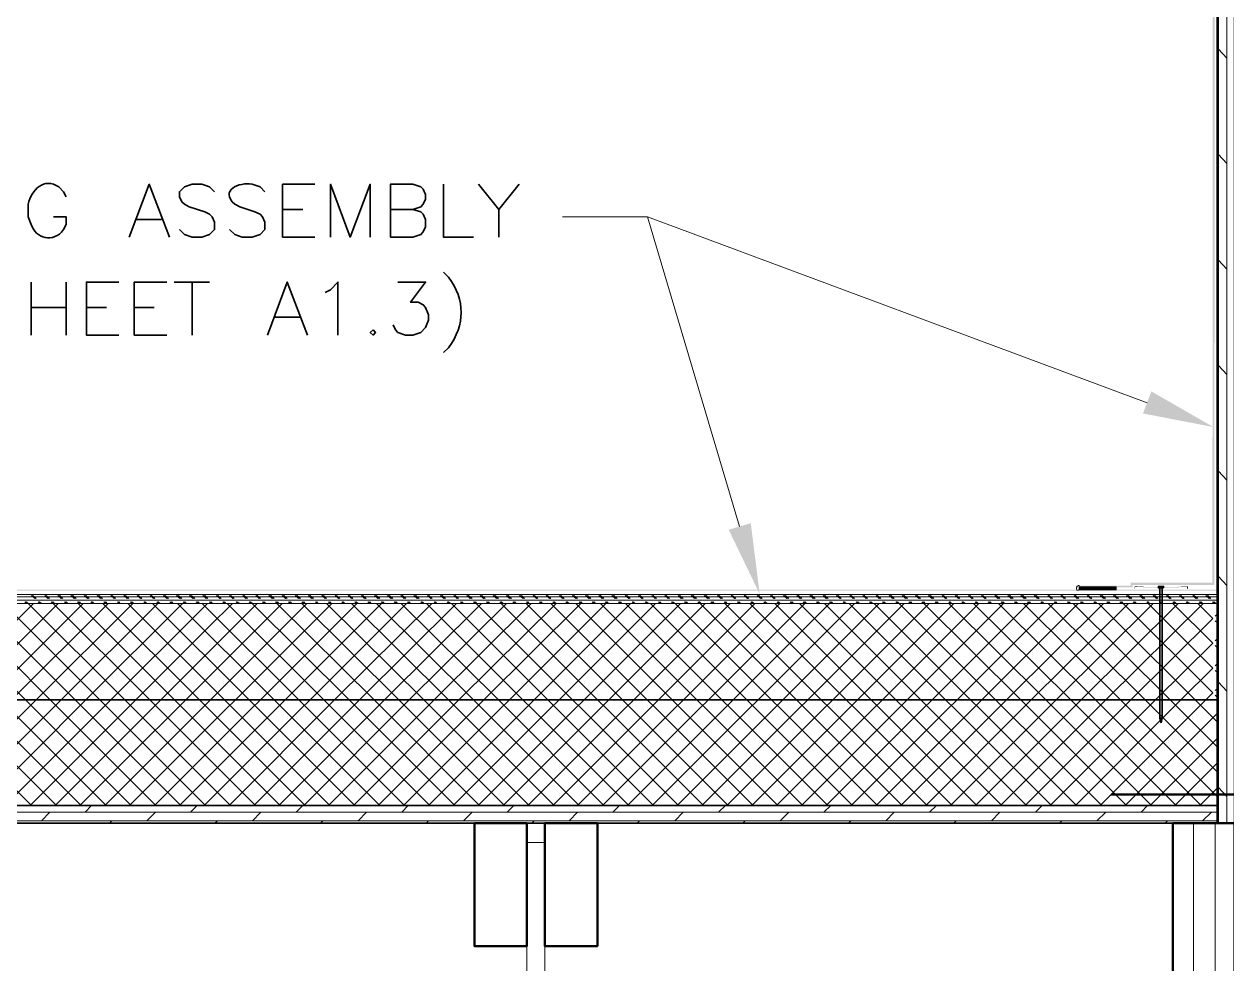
# Model space of a CAD drawing. Header units: inches. Extents: x 5 to 516, y -193 to 129.
# Drawn here: x 365.387 to 368.235, y -31.552 to -29.325 of the extents above; entities that cross this region are included whole.
import ezdxf

# ---------------------------------------------------------------- set-up
doc = ezdxf.new("R2010")
doc.units = ezdxf.units.IN
doc.header["$MEASUREMENT"] = 0
doc.layers.add('PDF5_Geometry', color=7, linetype='Continuous')
doc.layers.add('PDF5_Solid Fills', color=7, linetype='Continuous')

msp = doc.modelspace()

# ---------------------------------------------------------------- hatches: boundary and pattern name
at = {"layer": 'PDF5_Solid Fills', "transparency": 33554559}
for points in [[(367.8854744, -30.6556754), (367.8854744, -30.6601199), (368.0121411, -30.6601197), (368.0121416, -30.6545641), (368.2054749, -30.6545644), (368.2099194, -25.8590086), (369.324364, -25.8301205), (368.204364, -25.8534533), (368.2010307, -30.649009), (368.0076973, -30.6490088), (368.0076966, -30.6556754)], [(368.2121414, -30.6678983), (368.2121414, -30.6656761), (362.6176964, -30.6656762), (362.6176964, -30.6678983)], [(368.0165858, -30.663454), (368.017697, -30.663454), (368.0176969, -30.6590096), (368.0388081, -30.6578976), (368.0165858, -30.6578985)], [(368.038808, -30.6578987), (368.0176969, -30.6590098), (368.0376969, -30.6590098), (368.0376972, -30.661232), (368.1210305, -30.6601197), (368.0388083, -30.6601198)], [(368.1210306, -30.6601208), (368.0376972, -30.6612319), (368.1221417, -30.6612319), (368.1221416, -30.6590097), (368.1432528, -30.6578976), (368.1210306, -30.6578975)], [(368.1432527, -30.6578987), (368.1221416, -30.6590098), (368.1410305, -30.6590098), (368.1410309, -30.6634542), (368.143253, -30.6634531)]]:
    msp.add_hatch(color=256, dxfattribs=at).paths.add_polyline_path(points)

# ---------------------------------------------------------------- linework, layer by layer
at = {"layer": 'PDF5_Geometry', "lineweight": 35}
for points in [[(368.2121414, -25.8667866), (368.2121414, -31.2190091), (368.2532525, -31.2190091), (368.2532525, -25.8667866)], [(366.2132523, -30.0501207), (366.2065856, -30.0556763), (366.2132523, -30.062343), (366.2188078, -30.0556763)], [(368.0854753, -30.6612319), (368.0854753, -30.6578986), (368.0732531, -30.6578986), (368.0732531, -30.6612319)], [(368.0799189, -30.9812313), (368.0821411, -30.9701202), (368.0765855, -30.9701202)]]:
    msp.add_lwpolyline(points, close=True, dxfattribs=at)
at = {"layer": 'PDF5_Geometry', "lineweight": 15}
for points in [[(368.2154746, -31.2190096), (368.2154746, -25.8667872)], [(368.2354749, -31.2190096), (368.2354749, -25.8667872)], [(368.2354749, -29.4056753), (368.2154749, -29.3845642)], [(368.2154746, -29.5512306), (368.2121412, -29.5490084)], [(368.2354749, -29.6556754), (368.2154749, -29.6345642)], [(368.0465858, -30.2223427), (366.8632523, -29.7823427), (366.6621412, -29.7823427)], [(367.081031, -30.5156755), (366.8632532, -29.7823421), (366.662142, -29.7823421)], [(368.2154746, -29.8012307), (368.2121412, -29.7990084)], [(368.2354749, -29.9056754), (368.2154749, -29.8845643)], [(368.2154746, -30.0512307), (368.2121412, -30.0490085)], [(368.2354749, -30.1556754), (368.2154749, -30.1345643)], [(368.2154746, -30.3012307), (368.2121412, -30.2990085)], [(368.2354749, -30.4056754), (368.2154749, -30.3845643)], [(368.2154746, -30.5512307), (368.2121412, -30.5490085)], [(368.2354749, -30.6556754), (368.2154749, -30.6345643)], [(362.6176969, -30.6978982), (368.2121419, -30.6978982), (368.2121419, -30.6767871), (362.6176969, -30.6767871)], [(362.6176969, -30.6823422), (368.2121419, -30.6823422)], [(365.4121409, -30.6867875), (365.4043631, -30.6790098)], [(365.4143642, -30.6867875), (365.4065864, -30.6790098)], [(365.4154741, -30.6867875), (365.4076963, -30.6790098)], [(365.4432519, -30.6867875), (365.4354741, -30.6790098)], [(365.445474, -30.6867875), (365.4376963, -30.6790098)], [(365.4465862, -30.6867875), (365.4388084, -30.6790098)], [(365.474364, -30.6867875), (365.4665862, -30.6790098)], [(365.4765861, -30.6867875), (365.4688084, -30.6790098)], [(365.4788083, -30.6867875), (365.4710305, -30.6790098)], [(365.505475, -30.6867875), (365.4976972, -30.6790098)], [(365.5076971, -30.6867875), (365.4999193, -30.6790098)], [(365.5099192, -30.6867875), (365.5021415, -30.6790098)], [(365.536586, -30.6867875), (365.5288082, -30.6790098)], [(365.5388081, -30.6867875), (365.5310303, -30.6790098)], [(365.5410302, -30.6867875), (365.5332524, -30.6790098)], [(365.5676969, -30.6867875), (365.5599192, -30.6790098)], [(365.5699191, -30.6867875), (365.5621413, -30.6790098)], [(365.5721412, -30.6867875), (365.5643634, -30.6790098)], [(365.599919, -30.6867875), (365.5921412, -30.6790098)], [(365.60103, -30.6867875), (365.5932523, -30.6790098)], [(365.6032522, -30.6867875), (365.5954744, -30.6790098)], [(365.63103, -30.6867875), (365.6232522, -30.6790098)], [(365.632141, -30.6867875), (365.6243632, -30.6790098)], [(365.6343632, -30.6867875), (365.6265854, -30.6790098)], [(365.6621409, -30.6867875), (365.6543632, -30.6790098)], [(365.6643642, -30.6867875), (365.6565864, -30.6790098)], [(365.6654741, -30.6867875), (365.6576964, -30.6790098)], [(365.6932519, -30.6867875), (365.6854741, -30.6790098)], [(365.695474, -30.6867875), (365.6876963, -30.6790098)], [(365.6965862, -30.6867875), (365.6888085, -30.6790098)], [(365.724364, -30.6867875), (365.7165862, -30.6790098)], [(365.7265862, -30.6867875), (365.7188084, -30.6790098)], [(365.7288083, -30.6867875), (365.7210305, -30.6790098)], [(365.755475, -30.6867875), (365.7476972, -30.6790098)], [(365.7576971, -30.6867875), (365.7499194, -30.6790098)], [(365.7599193, -30.6867875), (365.7521415, -30.6790098)], [(365.786586, -30.6867875), (365.7788082, -30.6790098)], [(365.7888081, -30.6867875), (365.7810303, -30.6790098)], [(365.7910302, -30.6867875), (365.7832525, -30.6790098)], [(365.817697, -30.6867875), (365.8099192, -30.6790098)], [(365.8199191, -30.6867875), (365.8121413, -30.6790098)], [(365.8221412, -30.6867875), (365.8143634, -30.6790098)], [(365.849919, -30.6867875), (365.8421412, -30.6790098)], [(365.8510301, -30.6867875), (365.8432523, -30.6790098)], [(365.8532522, -30.6867875), (365.8454744, -30.6790098)], [(365.88103, -30.6867875), (365.8732522, -30.6790098)], [(365.882141, -30.6867875), (365.8743633, -30.6790098)], [(365.8843632, -30.6867875), (365.8765854, -30.6790098)], [(365.912141, -30.6867875), (365.9043632, -30.6790098)], [(365.9143642, -30.6867875), (365.9065864, -30.6790098)], [(365.9154742, -30.6867875), (365.9076964, -30.6790098)], [(365.9432519, -30.6867875), (365.9354742, -30.6790098)], [(365.9454741, -30.6867875), (365.9376963, -30.6790098)], [(365.9465863, -30.6867875), (365.9388085, -30.6790098)], [(365.974364, -30.6867875), (365.9665863, -30.6790098)], [(365.9765862, -30.6867875), (365.9688084, -30.6790098)], [(365.9788083, -30.6867875), (365.9710305, -30.6790098)], [(366.005475, -30.6867875), (365.9976972, -30.6790098)], [(366.0076972, -30.6867875), (365.9999194, -30.6790098)], [(366.0099193, -30.6867875), (366.0021415, -30.6790098)], [(366.036586, -30.6867875), (366.0288082, -30.6790098)], [(366.0388081, -30.6867875), (366.0310304, -30.6790098)], [(366.0410303, -30.6867875), (366.0332525, -30.6790098)], [(366.067697, -30.6867875), (366.0599192, -30.6790098)], [(366.0699191, -30.6867875), (366.0621413, -30.6790098)], [(366.0721412, -30.6867875), (366.0643635, -30.6790098)], [(366.099919, -30.6867875), (366.0921412, -30.6790098)], [(366.1010301, -30.6867875), (366.0932523, -30.6790098)], [(366.1032522, -30.6867875), (366.0954744, -30.6790098)], [(366.13103, -30.6867875), (366.1232522, -30.6790098)], [(366.1321411, -30.6867875), (366.1243633, -30.6790098)], [(366.1343632, -30.6867875), (366.1265854, -30.6790098)], [(366.162141, -30.6867875), (366.1543632, -30.6790098)], [(366.1643642, -30.6867875), (366.1565865, -30.6790098)], [(366.1654742, -30.6867875), (366.1576964, -30.6790098)], [(366.193252, -30.6867875), (366.1854742, -30.6790098)], [(366.1954741, -30.6867875), (366.1876963, -30.6790098)], [(366.1965863, -30.6867875), (366.1888085, -30.6790098)], [(366.2243641, -30.6867875), (366.2165863, -30.6790098)], [(366.2265862, -30.6867875), (366.2188084, -30.6790098)], [(366.2288083, -30.6867875), (366.2210306, -30.6790098)], [(366.255475, -30.6867875), (366.2476973, -30.6790098)], [(366.2576972, -30.6867875), (366.2499194, -30.6790098)], [(366.2599193, -30.6867875), (366.2521415, -30.6790098)], [(366.286586, -30.6867875), (366.2788082, -30.6790098)], [(366.2888082, -30.6867875), (366.2810304, -30.6790098)], [(366.2910303, -30.6867875), (366.2832525, -30.6790098)], [(366.317697, -30.6867875), (366.3099192, -30.6790098)], [(366.3199191, -30.6867875), (366.3121414, -30.6790098)], [(366.3221413, -30.6867875), (366.3143635, -30.6790098)], [(366.349919, -30.6867875), (366.3421413, -30.6790098)], [(366.3510301, -30.6867875), (366.3432523, -30.6790098)], [(366.3532522, -30.6867875), (366.3454745, -30.6790098)], [(366.38103, -30.6867875), (366.3732522, -30.6790098)], [(366.3832522, -30.6867875), (366.3743633, -30.6790098)], [(366.3843632, -30.6867875), (366.3765854, -30.6790098)], [(366.412141, -30.6867875), (366.4043632, -30.6790098)], [(366.4143643, -30.6867875), (366.4065865, -30.6790098)], [(366.4154742, -30.6867875), (366.4076964, -30.6790098)], [(366.443252, -30.6867875), (366.4354742, -30.6790098)], [(366.4454741, -30.6867875), (366.4376963, -30.6790098)], [(366.4476974, -30.6867875), (366.4388085, -30.6790098)], [(366.4743641, -30.6867875), (366.4665863, -30.6790098)], [(366.4765862, -30.6867875), (366.4688084, -30.6790098)], [(366.4788083, -30.6867875), (366.4710306, -30.6790098)], [(366.5054751, -30.6867875), (366.4976973, -30.6790098)], [(366.5076972, -30.6867875), (366.4999194, -30.6790098)], [(366.5099193, -30.6867875), (366.5021415, -30.6790098)], [(366.536586, -30.6867875), (366.5288083, -30.6790098)], [(366.5388082, -30.6867875), (366.5310304, -30.6790098)], [(366.5410303, -30.6867875), (366.5332525, -30.6790098)], [(366.5688081, -30.6867875), (366.5599192, -30.6790098)], [(366.5699192, -30.6867875), (366.5621414, -30.6790098)], [(366.5721413, -30.6867875), (366.5643635, -30.6790098)], [(366.5999191, -30.6867875), (366.5921413, -30.6790098)], [(366.6010301, -30.6867875), (366.5932524, -30.6790098)], [(366.6032523, -30.6867875), (366.5954745, -30.6790098)], [(366.63103, -30.6867875), (366.6232523, -30.6790098)], [(366.6332522, -30.6867875), (366.6243633, -30.6790098)], [(366.6343632, -30.6867875), (366.6265855, -30.6790098)], [(366.662141, -30.6867875), (366.6543632, -30.6790098)], [(366.6643643, -30.6867875), (366.6565865, -30.6790098)], [(366.6654742, -30.6867875), (366.6576964, -30.6790098)], [(366.693252, -30.6867875), (366.6854742, -30.6790098)], [(366.6954741, -30.6867875), (366.6876964, -30.6790098)], [(366.6976974, -30.6867875), (366.6888085, -30.6790098)], [(366.7243641, -30.6867875), (366.7165863, -30.6790098)], [(366.7265862, -30.6867875), (366.7188085, -30.6790098)], [(366.7288084, -30.6867875), (366.7210306, -30.6790098)], [(366.7554751, -30.6867875), (366.7476973, -30.6790098)], [(366.7576972, -30.6867875), (366.7499194, -30.6790098)], [(366.7599193, -30.6867875), (366.7521416, -30.6790098)], [(366.7865861, -30.6867875), (366.7788083, -30.6790098)], [(366.7888082, -30.6867875), (366.7810304, -30.6790098)], [(366.7910303, -30.6867875), (366.7832525, -30.6790098)], [(366.8188081, -30.6867875), (366.8099192, -30.6790098)], [(366.8199192, -30.6867875), (366.8121414, -30.6790098)], [(366.8221413, -30.6867875), (366.8143635, -30.6790098)], [(366.8499191, -30.6867875), (366.8421413, -30.6790098)], [(366.8510301, -30.6867875), (366.8432524, -30.6790098)], [(366.8532523, -30.6867875), (366.8454745, -30.6790098)], [(366.8810301, -30.6867875), (366.8732523, -30.6790098)], [(366.8832522, -30.6867875), (366.8754744, -30.6790098)], [(366.8843633, -30.6867875), (366.8765855, -30.6790098)], [(366.912141, -30.6867875), (366.9043633, -30.6790098)], [(366.9143643, -30.6867875), (366.9065865, -30.6790098)], [(366.9154742, -30.6867875), (366.9076965, -30.6790098)], [(366.943252, -30.6867875), (366.9354742, -30.6790098)], [(366.9454741, -30.6867875), (366.9376964, -30.6790098)], [(366.9476974, -30.6867875), (366.9399196, -30.6790098)], [(366.9743641, -30.6867875), (366.9665863, -30.6790098)], [(366.9765863, -30.6867875), (366.9688085, -30.6790098)], [(366.9788084, -30.6867875), (366.9710306, -30.6790098)], [(367.0054751, -30.6867875), (366.9976973, -30.6790098)], [(367.0076972, -30.6867875), (366.9999195, -30.6790098)], [(367.0099194, -30.6867875), (367.0021416, -30.6790098)], [(367.0365861, -30.6867875), (367.0288083, -30.6790098)], [(367.0388082, -30.6867875), (367.0310304, -30.6790098)], [(367.0410303, -30.6867875), (367.0332526, -30.6790098)], [(367.0688081, -30.6867875), (367.0610303, -30.6790098)], [(367.0699192, -30.6867875), (367.0621414, -30.6790098)], [(367.0721413, -30.6867875), (367.0643635, -30.6790098)], [(367.0999191, -30.6867875), (367.0921413, -30.6790098)], [(367.1010302, -30.6867875), (367.0932524, -30.6790098)], [(367.1032523, -30.6867875), (367.0954745, -30.6790098)], [(367.1310301, -30.6867875), (367.1232523, -30.6790098)], [(367.1332522, -30.6867875), (367.1254744, -30.6790098)], [(367.1343633, -30.6867875), (367.1265855, -30.6790098)], [(367.1621411, -30.6867875), (367.1543633, -30.6790098)], [(367.1643643, -30.6867875), (367.1565865, -30.6790098)], [(367.1654743, -30.6867875), (367.1576965, -30.6790098)], [(367.193252, -30.6867875), (367.1854743, -30.6790098)], [(367.1954742, -30.6867875), (367.1876964, -30.6790098)], [(367.1976974, -30.6867875), (367.1899197, -30.6790098)], [(367.2243641, -30.6867875), (367.2165864, -30.6790098)], [(367.2265863, -30.6867875), (367.2188085, -30.6790098)], [(367.2288084, -30.6867875), (367.2210306, -30.6790098)], [(367.2554751, -30.6867875), (367.2476973, -30.6790098)], [(367.2576973, -30.6867875), (367.2499195, -30.6790098)], [(367.2599194, -30.6867875), (367.2521416, -30.6790098)], [(367.2865861, -30.6867875), (367.2788083, -30.6790098)], [(367.2888082, -30.6867875), (367.2810305, -30.6790098)], [(367.2910304, -30.6867875), (367.2832526, -30.6790098)], [(367.3188081, -30.6867875), (367.3110304, -30.6790098)], [(367.3199192, -30.6867875), (367.3121414, -30.6790098)], [(367.3221413, -30.6867875), (367.3143636, -30.6790098)], [(367.3499191, -30.6867875), (367.3421413, -30.6790098)], [(367.3510302, -30.6867875), (367.3432524, -30.6790098)], [(367.3532523, -30.6867875), (367.3454745, -30.6790098)], [(367.3810301, -30.6867875), (367.3732523, -30.6790098)], [(367.3832522, -30.6867875), (367.3754745, -30.6790098)], [(367.3843633, -30.6867875), (367.3765855, -30.6790098)], [(367.4121411, -30.6867875), (367.4043633, -30.6790098)], [(367.4143643, -30.6867875), (367.4065866, -30.6790098)], [(367.4154743, -30.6867875), (367.4076965, -30.6790098)], [(367.4432521, -30.6867875), (367.4354743, -30.6790098)], [(367.4454742, -30.6867875), (367.4376964, -30.6790098)], [(367.4476975, -30.6867875), (367.4399197, -30.6790098)], [(367.4743642, -30.6867875), (367.4665864, -30.6790098)], [(367.4765863, -30.6867875), (367.4688085, -30.6790098)], [(367.4788084, -30.6867875), (367.4710307, -30.6790098)], [(367.5054751, -30.6867875), (367.4976974, -30.6790098)], [(367.5076973, -30.6867875), (367.4999195, -30.6790098)], [(367.5099194, -30.6867875), (367.5021416, -30.6790098)], [(367.5365861, -30.6867875), (367.5288083, -30.6790098)], [(367.5388083, -30.6867875), (367.5310305, -30.6790098)], [(367.5410304, -30.6867875), (367.5332526, -30.6790098)], [(367.5688082, -30.6867875), (367.5610304, -30.6790098)], [(367.5699192, -30.6867875), (367.5621415, -30.6790098)], [(367.5721414, -30.6867875), (367.5643636, -30.6790098)], [(367.5999191, -30.6867875), (367.5921414, -30.6790098)], [(367.6010302, -30.6867875), (367.5932524, -30.6790098)], [(367.6032523, -30.6867875), (367.5954746, -30.6790098)], [(367.6310301, -30.6867875), (367.6232523, -30.6790098)], [(367.6332523, -30.6867875), (367.6254745, -30.6790098)], [(367.6343633, -30.6867875), (367.6265855, -30.6790098)], [(367.6621411, -30.6867875), (367.6543633, -30.6790098)], [(367.6643644, -30.6867875), (367.6565866, -30.6790098)], [(367.6654743, -30.6867875), (367.6576965, -30.6790098)], [(367.6932521, -30.6867875), (367.6854743, -30.6790098)], [(367.6954742, -30.6867875), (367.6876964, -30.6790098)], [(367.6976975, -30.6867875), (367.6899197, -30.6790098)], [(367.7243642, -30.6867875), (367.7165864, -30.6790098)], [(367.7265863, -30.6867875), (367.7188085, -30.6790098)], [(367.7288084, -30.6867875), (367.7210307, -30.6790098)], [(367.7554752, -30.6867875), (367.7476974, -30.6790098)], [(367.7576973, -30.6867875), (367.7499195, -30.6790098)], [(367.7599194, -30.6867875), (367.7521416, -30.6790098)], [(367.7865861, -30.6867875), (367.7788084, -30.6790098)], [(367.7888083, -30.6867875), (367.7810305, -30.6790098)], [(367.7910304, -30.6867875), (367.7832526, -30.6790098)], [(367.8188082, -30.6867875), (367.8110304, -30.6790098)], [(367.8199193, -30.6867875), (367.8121415, -30.6790098)], [(367.8221414, -30.6867875), (367.8143636, -30.6790098)], [(367.8499192, -30.6867875), (367.8421414, -30.6790098)], [(367.8510302, -30.6867875), (367.8432525, -30.6790098)], [(367.8532524, -30.6867875), (367.8454746, -30.6790098)], [(367.8810301, -30.6867875), (367.8732524, -30.6790098)], [(367.8832523, -30.6867875), (367.8754745, -30.6790098)], [(367.8843633, -30.6867875), (367.8765856, -30.6790098)], [(367.8899187, -30.6656762), (367.8876964, -30.6634539)], [(367.8876965, -30.6623418), (367.8910299, -30.6590085)], [(367.8876965, -30.6601197), (367.8888076, -30.6590086)], [(367.8876965, -30.6645651), (367.8932521, -30.6590095)], [(367.8876965, -30.6656762), (367.8876965, -30.6645651)], [(367.8943641, -30.6656762), (367.8876974, -30.6590095)], [(367.8921419, -30.6656762), (367.8876975, -30.6612317)], [(367.8888087, -30.6656762), (367.8954754, -30.6590095)], [(367.8965862, -30.6656762), (367.8899195, -30.6590095)], [(367.8910309, -30.6656762), (367.8976975, -30.6590095)], [(367.8988083, -30.6656762), (367.8921417, -30.6590095)], [(367.893253, -30.6656762), (367.8999197, -30.6590095)], [(367.9010305, -30.6656762), (367.8943638, -30.6590095)], [(367.8954751, -30.6656762), (367.9021418, -30.6590095)], [(367.9032526, -30.6656762), (367.8965859, -30.6590095)], [(367.8976973, -30.6656762), (367.9043639, -30.6590095)], [(367.9054747, -30.6656762), (367.8988081, -30.6590095)], [(367.8999194, -30.6656762), (367.9065861, -30.6590095)], [(367.9076969, -30.6656762), (367.9010302, -30.6590095)], [(367.9021415, -30.6656762), (367.9088082, -30.6590095)], [(367.909919, -30.6656762), (367.9032523, -30.6590095)], [(367.9121411, -30.6867875), (367.9043633, -30.6790098)], [(367.9043637, -30.6656762), (367.9110303, -30.6590095)], [(367.9121411, -30.6656762), (367.9054745, -30.6590095)], [(367.9065858, -30.6656762), (367.9132525, -30.6590095)], [(367.9143644, -30.6867875), (367.9065866, -30.6790098)], [(367.9154743, -30.6867875), (367.9076965, -30.6790098)], [(367.9143644, -30.6656762), (367.9076977, -30.6590095)], [(367.9088079, -30.6656762), (367.9154746, -30.6590095)], [(367.9165865, -30.6656762), (367.9099198, -30.6590095)], [(367.9110301, -30.6656762), (367.9176967, -30.6590095)], [(367.9188086, -30.6656762), (367.912142, -30.6590095)], [(367.9132522, -30.6656762), (367.9199189, -30.6590095)], [(367.9210308, -30.6656762), (367.9143641, -30.6590095)], [(367.9154743, -30.6656762), (367.922141, -30.6590095)], [(367.9232529, -30.6656762), (367.9165862, -30.6590095)], [(367.9176964, -30.6656762), (367.9243631, -30.6590095)], [(367.925475, -30.6656762), (367.9188084, -30.6590095)], [(367.9199197, -30.6656762), (367.9265864, -30.6590095)], [(367.9276972, -30.6656762), (367.9210305, -30.6590095)], [(367.9221418, -30.6656762), (367.9288085, -30.6590095)], [(367.9299193, -30.6656762), (367.9232526, -30.6590095)], [(367.924364, -30.6656762), (367.9310306, -30.6590095)], [(367.9321414, -30.6656762), (367.9254748, -30.6590095)], [(367.9265861, -30.6656762), (367.9332528, -30.6590095)], [(367.9343636, -30.6656762), (367.9276969, -30.6590095)], [(367.9288082, -30.6656762), (367.9354749, -30.6590095)], [(367.9365857, -30.6656762), (367.929919, -30.6590095)], [(367.9310301, -30.6590095), (367.9388078, -30.6656762), (367.9465856, -30.6590095)], [(367.9310304, -30.6656762), (367.937697, -30.6590095)], [(367.9332522, -30.6590095), (367.94103, -30.6656762), (367.9488077, -30.6590095)], [(367.9332525, -30.6656762), (367.9399192, -30.6590095)], [(367.9354743, -30.6590095), (367.9432521, -30.6656762), (367.9510299, -30.6590095)], [(367.9432521, -30.6867875), (367.9354743, -30.6790098)], [(367.9354746, -30.6656762), (367.9421413, -30.6590095)], [(367.9376965, -30.6590095), (367.9454742, -30.6656762), (367.953252, -30.6590095)], [(367.9454742, -30.6867875), (367.9376965, -30.6790098)], [(367.9376968, -30.6656762), (367.9443634, -30.6590095)], [(367.9399197, -30.6590095), (367.9476975, -30.6656762), (367.9554753, -30.6590095)], [(367.9476975, -30.6867875), (367.9399197, -30.6790098)], [(367.9421418, -30.6590095), (367.9499196, -30.6656762), (367.9576974, -30.6590095)], [(367.944364, -30.6590095), (367.9521418, -30.6656762), (367.9599195, -30.6590095)], [(367.9465861, -30.6590095), (367.9543639, -30.6656762), (367.9621417, -30.6590095)], [(367.9488082, -30.6590095), (367.956586, -30.6656762), (367.9643638, -30.6590095)], [(367.9510304, -30.6590095), (367.9588082, -30.6656762), (367.9665859, -30.6590095)], [(367.9532525, -30.6590095), (367.9610303, -30.6656762), (367.9688081, -30.6590095)], [(367.9554746, -30.6590095), (367.9632524, -30.6656762), (367.9710302, -30.6590095)], [(367.9576968, -30.6590095), (367.9654745, -30.6656762), (367.9732523, -30.6590095)], [(367.9599189, -30.6590095), (367.9676967, -30.6656762), (367.9732522, -30.6612317)], [(367.9621422, -30.6590095), (367.9699199, -30.6656762), (367.9732533, -30.6634539)], [(367.9643643, -30.6590095), (367.9721421, -30.6656762), (367.9732532, -30.6656762)], [(367.973252, -30.6645651), (367.9665853, -30.6590095)], [(367.9743642, -30.6867875), (367.9665864, -30.6790098)], [(367.973252, -30.6623418), (367.9688076, -30.6590085)], [(367.9765863, -30.6867875), (367.9688086, -30.6790098)], [(367.973252, -30.6601197), (367.9710298, -30.6590086)], [(367.9788085, -30.6867875), (367.9710307, -30.6790098)], [(368.0054752, -30.6867875), (367.9976974, -30.6790098)], [(368.0076973, -30.6867875), (367.9999195, -30.6790098)], [(368.0099194, -30.6867875), (368.0021417, -30.6790098)], [(368.0365862, -30.6867875), (368.0288084, -30.6790098)], [(368.0388083, -30.6867875), (368.0310305, -30.6790098)], [(368.0410304, -30.6867875), (368.0332526, -30.6790098)], [(368.0688082, -30.6867875), (368.0610304, -30.6790098)], [(368.0699193, -30.6867875), (368.0621415, -30.6790098)], [(368.0721414, -30.6867875), (368.0643636, -30.6790098)], [(368.0999192, -30.6867875), (368.0921414, -30.6790098)], [(368.1010302, -30.6867875), (368.0932525, -30.6790098)], [(368.1032524, -30.6867875), (368.0954746, -30.6790098)], [(368.1310302, -30.6867875), (368.1232524, -30.6790098)], [(368.1332523, -30.6867875), (368.1254745, -30.6790098)], [(368.1343634, -30.6867875), (368.1265856, -30.6790098)], [(368.1621411, -30.6867875), (368.1543634, -30.6790098)], [(368.1643644, -30.6867875), (368.1565866, -30.6790098)], [(368.1665865, -30.6867875), (368.1576976, -30.6790098)], [(368.1932521, -30.6867875), (368.1854743, -30.6790098)], [(368.1954742, -30.6867875), (368.1876965, -30.6790098)], [(368.1976975, -30.6867875), (368.1899197, -30.6790098)], [(362.6176969, -30.6901196), (368.2121419, -30.6901196)], [(365.4043635, -31.1767869), (364.9254745, -30.6978979)], [(364.9299191, -31.1767869), (365.408808, -30.6978979)], [(365.4632522, -31.1767869), (364.9843633, -30.6978979)], [(364.9888078, -31.1767869), (365.4676968, -30.6978979)], [(365.522141, -31.1767869), (365.043252, -30.6978979)], [(365.0476966, -31.1767869), (365.5265855, -30.6978979)], [(365.1021411, -30.6978982), (365.5754744, -31.1712316)], [(365.1610298, -30.6978982), (365.5754743, -31.1123427)], [(365.2199197, -30.6978982), (365.5754753, -31.0534538)], [(365.2788073, -30.6978982), (365.575474, -30.9945649)], [(365.3376972, -30.6978982), (365.575475, -30.935676)], [(365.5854751, -30.6978982), (365.3565862, -30.9267871)], [(365.3921417, -30.6978982), (365.3888084, -30.6945649)], [(365.3943639, -30.6978982), (365.3899194, -30.6945649)], [(365.3921416, -30.6945649), (365.396586, -30.6978982), (365.6254749, -30.9267871)], [(365.6399194, -30.6945649), (365.6443639, -30.6978982), (365.415475, -30.9267871)], [(365.4232527, -30.6978982), (365.4199194, -30.6945649)], [(365.4254748, -30.6978982), (365.4221415, -30.6945649)], [(365.427697, -30.6978982), (365.4232525, -30.6945649)], [(365.4543637, -30.6978982), (365.4510304, -30.6945649)], [(365.4565858, -30.6978982), (365.4532525, -30.6945649)], [(365.458808, -30.6978982), (365.4543635, -30.6945649)], [(365.4554748, -30.6978982), (365.6843637, -30.9267871)], [(365.7032526, -30.6978982), (365.4743637, -30.9267871)], [(365.4854747, -30.6978982), (365.4821413, -30.6945649)], [(365.4876968, -30.6978982), (365.4843635, -30.6945649)], [(365.4899189, -30.6978982), (365.4865856, -30.6945649)], [(365.5176967, -30.6978982), (365.5132523, -30.6945649)], [(365.5143635, -30.6978982), (365.7432524, -30.9267871)], [(365.5188078, -30.6978982), (365.5154744, -30.6945649)], [(365.5210299, -30.6978982), (365.5176966, -30.6945649)], [(365.7621414, -30.6978982), (365.5332525, -30.9267871)], [(365.5488077, -30.6978982), (365.5443632, -30.6945649)], [(365.5499188, -30.6978982), (365.5465854, -30.6945649)], [(365.5521409, -30.6978982), (365.5488076, -30.6945649)], [(365.5732523, -30.6978982), (365.8021412, -30.9267871)], [(365.5799187, -30.6978982), (365.5754742, -30.6945649)], [(365.5754744, -31.1201202), (365.8254744, -30.8701202), (365.9976967, -30.697898)], [(365.5754744, -31.0612315), (365.8254744, -30.8112315), (365.9388078, -30.6978981)], [(365.5754744, -31.0023427), (365.8254744, -30.7523427), (365.8799189, -30.6978983)], [(365.8210302, -30.6978982), (365.5754746, -30.9434538)], [(365.5821408, -30.6978982), (365.5776964, -30.6945649)], [(365.5776965, -31.1767869), (366.0565855, -30.6978979)], [(365.583253, -30.6978982), (365.5799197, -30.6945649)], [(365.6110308, -30.6978982), (365.6076974, -30.6945649)], [(365.6132529, -30.6978982), (365.6088085, -30.6945649)], [(365.614364, -30.6978982), (365.6110306, -30.6945649)], [(365.632141, -30.6978982), (365.8610299, -30.9267871)], [(365.6365864, -31.1767869), (366.1154754, -30.6978979)], [(365.6421418, -30.6978982), (365.6388084, -30.6945649)], [(365.646586, -30.6978982), (365.6421416, -30.6945649)], [(365.6732527, -30.6978982), (365.6699194, -30.6945649)], [(365.6754749, -30.6978982), (365.6721415, -30.6945649)], [(365.677697, -30.6978982), (365.6732525, -30.6945649)], [(365.6910298, -30.6978982), (365.9199187, -30.9267871)], [(365.695474, -31.1767869), (366.174363, -30.6978979)], [(365.7043637, -30.6978982), (365.7010304, -30.6945649)], [(365.7065858, -30.6978982), (365.7032525, -30.6945649)], [(365.708808, -30.6978982), (365.7043635, -30.6945649)], [(365.7354747, -30.6978982), (365.7321414, -30.6945649)], [(365.7376968, -30.6978982), (365.7343635, -30.6945649)], [(365.7399189, -30.6978982), (365.7365856, -30.6945649)], [(365.7499197, -30.6978982), (365.9788086, -30.9267871)], [(365.7543639, -31.1767869), (366.2332529, -30.6978979)], [(365.7676967, -30.6978982), (365.7632523, -30.6945649)], [(365.7688078, -30.6978982), (365.7654745, -30.6945649)], [(365.7710299, -30.6978982), (365.7676966, -30.6945649)], [(365.7988077, -30.6978982), (365.7943633, -30.6945649)], [(365.7999188, -30.6978982), (365.7965854, -30.6945649)], [(365.8021409, -30.6978982), (365.7988076, -30.6945649)], [(365.8088084, -30.6978982), (366.0376973, -30.9267871)], [(365.8132527, -31.1767869), (366.2921416, -30.6978979)], [(365.8299187, -30.6978982), (365.8254742, -30.6945649)], [(365.8321408, -30.6978982), (365.8276964, -30.6945649)], [(365.833253, -30.6978982), (365.8299197, -30.6945649)], [(365.8610308, -30.6978982), (365.8576975, -30.6945649)], [(365.8632529, -30.6978982), (365.8588085, -30.6945649)], [(365.864364, -30.6978982), (365.8610307, -30.6945649)], [(366.3476969, -31.1767869), (366.0965858, -30.9267868), (365.8676969, -30.6978979)], [(365.8721415, -31.1767869), (366.1221415, -30.9267868), (366.3521415, -30.6978979)], [(365.8921418, -30.6978982), (365.8888084, -30.6945649)], [(365.8943639, -30.6978982), (365.8899195, -30.6945649)], [(365.896586, -30.6978982), (365.8921416, -30.6945649)], [(365.9232527, -30.6978982), (365.9199194, -30.6945649)], [(365.9254749, -30.6978982), (365.9221415, -30.6945649)], [(365.927697, -30.6978982), (365.9232526, -30.6945649)], [(366.4065857, -31.1767869), (366.1565856, -30.9267868), (365.9265856, -30.6978979)], [(365.9310302, -31.1767869), (366.1810302, -30.9267868), (366.4110302, -30.6978979)], [(365.9543637, -30.6978982), (365.9510304, -30.6945649)], [(365.9565859, -30.6978982), (365.9532525, -30.6945649)], [(365.958808, -30.6978982), (365.9554747, -30.6945649)], [(365.9854747, -30.6978982), (365.9821414, -30.6945649)], [(365.9876968, -30.6978982), (365.9843635, -30.6945649)], [(366.4654744, -31.1767869), (366.2154744, -30.9267868), (365.9854744, -30.6978979)], [(365.989919, -30.6978982), (365.9865856, -30.6945649)], [(365.989919, -31.1767869), (366.239919, -30.9267868), (366.469919, -30.6978979)], [(366.0176967, -30.6978982), (366.0132523, -30.6945649)], [(366.0188078, -30.6978982), (366.0154745, -30.6945649)], [(366.0210299, -30.6978982), (366.0176966, -30.6945649)], [(366.5243632, -31.1767869), (366.2743632, -30.9267868), (366.0443631, -30.6978979)], [(366.0488077, -30.6978982), (366.0443633, -30.6945649)], [(366.0499188, -30.6978982), (366.0465855, -30.6945649)], [(366.0521409, -30.6978982), (366.0488076, -30.6945649)], [(366.0488077, -31.1767869), (366.2988077, -30.9267868), (366.5288078, -30.6978979)], [(366.0799187, -30.6978982), (366.0765854, -30.6945649)], [(366.0821408, -30.6978982), (366.0776964, -30.6945649)], [(366.083253, -30.6978982), (366.0799197, -30.6945649)], [(366.5832531, -31.1767869), (366.3332531, -30.9267868), (366.103253, -30.6978979)], [(366.1076965, -31.1767869), (366.3576965, -30.9267868), (366.5876965, -30.6978979)], [(366.1110308, -30.6978982), (366.1076975, -30.6945649)], [(366.1132529, -30.6978982), (366.1088085, -30.6945649)], [(366.114364, -30.6978982), (366.1110307, -30.6945649)], [(366.1421418, -30.6978982), (366.1388085, -30.6945649)], [(366.1443639, -30.6978982), (366.1410306, -30.6945649)], [(366.1465861, -30.6978982), (366.1421416, -30.6945649)], [(366.6421418, -31.1767869), (366.3921418, -30.9267868), (366.1621418, -30.6978979)], [(366.1665864, -31.1767869), (366.4165864, -30.9267868), (366.6465864, -30.6978979)], [(366.1732528, -30.6978982), (366.1699194, -30.6945649)], [(366.1754749, -30.6978982), (366.1721416, -30.6945649)], [(366.177697, -30.6978982), (366.1732526, -30.6945649)], [(366.2043637, -30.6978982), (366.2010304, -30.6945649)], [(366.2065859, -30.6978982), (366.2032525, -30.6945649)], [(366.208808, -30.6978982), (366.2054747, -30.6945649)], [(366.7010306, -31.1767869), (366.4510306, -30.9267868), (366.2210306, -30.6978979)], [(366.2254751, -31.1767869), (366.4754752, -30.9267868), (366.7054752, -30.6978979)], [(366.2354747, -30.6978982), (366.2321414, -30.6945649)], [(366.2376969, -30.6978982), (366.2343635, -30.6945649)], [(366.239919, -30.6978982), (366.2365857, -30.6945649)], [(366.2676968, -30.6978982), (366.2632523, -30.6945649)], [(366.2688078, -30.6978982), (366.2654745, -30.6945649)], [(366.27103, -30.6978982), (366.2676966, -30.6945649)], [(366.7599193, -31.1767869), (366.5099193, -30.9267868), (366.2799193, -30.6978979)], [(366.285475, -31.1767869), (366.7643639, -30.6978979)], [(366.2988077, -30.6978982), (366.2943633, -30.6945649)], [(366.2999188, -30.6978982), (366.2965855, -30.6945649)], [(366.3021409, -30.6978982), (366.2988076, -30.6945649)], [(366.3299187, -30.6978982), (366.3265854, -30.6945649)], [(366.3321409, -30.6978982), (366.3276964, -30.6945649)], [(366.3332531, -30.6978982), (366.3299197, -30.6945649)], [(366.8188081, -31.1767869), (366.3399192, -30.6978979)], [(366.3443637, -31.1767869), (366.8232527, -30.6978979)], [(366.3610308, -30.6978982), (366.3576975, -30.6945649)], [(366.363253, -30.6978982), (366.3588085, -30.6945649)], [(366.364364, -30.6978982), (366.3610307, -30.6945649)], [(366.3921418, -30.6978982), (366.3888085, -30.6945649)], [(366.3943639, -30.6978982), (366.3910306, -30.6945649)], [(366.3965861, -30.6978982), (366.3921416, -30.6945649)], [(366.8776969, -31.1767869), (366.3988079, -30.6978979)], [(366.4032525, -31.1767869), (366.8821414, -30.6978979)], [(366.4232528, -30.6978982), (366.4199195, -30.6945649)], [(366.4254749, -30.6978982), (366.4221416, -30.6945649)], [(366.4276971, -30.6978982), (366.4232526, -30.6945649)], [(366.4543638, -30.6978982), (366.4510304, -30.6945649)], [(366.4565859, -30.6978982), (366.4532526, -30.6945649)], [(366.458808, -30.6978982), (366.4554747, -30.6945649)], [(366.9365856, -31.1767869), (366.4576967, -30.6978979)], [(366.4621412, -31.1767869), (366.9410302, -30.6978979)], [(366.4854747, -30.6978982), (366.4821414, -30.6945649)], [(366.4876969, -30.6978982), (366.4843635, -30.6945649)], [(366.489919, -30.6978982), (366.4865857, -30.6945649)], [(366.5176968, -30.6978982), (366.5132523, -30.6945649)], [(366.5188079, -30.6978982), (366.5154745, -30.6945649)], [(366.9954744, -31.1767869), (366.5165854, -30.6978979)], [(366.52103, -30.6978982), (366.5176967, -30.6945649)], [(366.52103, -31.1767869), (366.9999189, -30.6978979)], [(366.5488078, -30.6978982), (366.5443633, -30.6945649)], [(366.5499188, -30.6978982), (366.5465855, -30.6945649)], [(366.552141, -30.6978982), (366.5488076, -30.6945649)], [(367.0543631, -31.1767869), (366.5754742, -30.6978979)], [(366.5799187, -30.6978982), (366.5765854, -30.6945649)], [(366.5821409, -30.6978982), (366.5776964, -30.6945649)], [(366.5799187, -31.1767869), (367.0588077, -30.6978979)], [(366.5832531, -30.6978982), (366.5799197, -30.6945649)], [(366.6110309, -30.6978982), (366.6076975, -30.6945649)], [(366.613253, -30.6978982), (366.6088085, -30.6945649)], [(366.6143641, -30.6978982), (366.6110307, -30.6945649)], [(367.113253, -31.1767869), (366.6343641, -30.6978979)], [(366.6421418, -30.6978982), (366.6388085, -30.6945649)], [(366.6388086, -31.1767869), (367.1176976, -30.6978979)], [(366.644364, -30.6978982), (366.6410306, -30.6945649)], [(366.6465861, -30.6978982), (366.6421417, -30.6945649)], [(366.6732528, -30.6978982), (366.6699195, -30.6945649)], [(366.6754749, -30.6978982), (366.6721416, -30.6945649)], [(366.6776971, -30.6978982), (366.6732526, -30.6945649)], [(367.1721418, -31.1767869), (366.6932528, -30.6978979)], [(366.6976974, -31.1767869), (367.1765863, -30.6978979)], [(366.7043638, -30.6978982), (366.7010305, -30.6945649)], [(366.7065859, -30.6978982), (366.7032526, -30.6945649)], [(366.7088081, -30.6978982), (366.7054747, -30.6945649)], [(366.7354748, -30.6978982), (366.7321414, -30.6945649)], [(366.7376969, -30.6978982), (366.7343636, -30.6945649)], [(366.739919, -30.6978982), (366.7365857, -30.6945649)], [(367.2310305, -31.1767869), (366.7521416, -30.6978979)], [(366.7565861, -31.1767869), (367.2354751, -30.6978979)], [(366.7676968, -30.6978982), (366.7632524, -30.6945649)], [(366.7688079, -30.6978982), (366.7654745, -30.6945649)], [(366.77103, -30.6978982), (366.7676967, -30.6945649)], [(366.7988078, -30.6978982), (366.7943633, -30.6945649)], [(366.7999189, -30.6978982), (366.7965855, -30.6945649)], [(366.802141, -30.6978982), (366.7988077, -30.6945649)], [(367.2899193, -31.1767869), (366.8110304, -30.6978979)], [(366.8154749, -31.1767869), (367.2943639, -30.6978979)], [(366.8299188, -30.6978982), (366.8265854, -30.6945649)], [(366.8321409, -30.6978982), (366.8276965, -30.6945649)], [(366.8332531, -30.6978982), (366.8299198, -30.6945649)], [(366.8610309, -30.6978982), (366.8576975, -30.6945649)], [(366.863253, -30.6978982), (366.8588086, -30.6945649)], [(366.8654751, -30.6978982), (366.8610307, -30.6945649)], [(367.3488081, -31.1767869), (366.8699191, -30.6978979)], [(366.8743637, -31.1767869), (367.3532526, -30.6978979)], [(366.8921419, -30.6978982), (366.8888085, -30.6945649)], [(366.894364, -30.6978982), (366.8910306, -30.6945649)], [(366.8965861, -30.6978982), (366.8921417, -30.6945649)], [(366.9232528, -30.6978982), (366.9199195, -30.6945649)], [(366.925475, -30.6978982), (366.9221416, -30.6945649)], [(366.9276971, -30.6978982), (366.9232526, -30.6945649)], [(367.4076968, -31.1767869), (366.9288079, -30.6978979)], [(366.9332524, -31.1767869), (367.4121414, -30.6978979)], [(366.9543638, -30.6978982), (366.9510305, -30.6945649)], [(366.9565859, -30.6978982), (366.9532526, -30.6945649)], [(366.9588081, -30.6978982), (366.9554747, -30.6945649)], [(366.9865859, -30.6978982), (366.9821414, -30.6945649)], [(366.9876969, -30.6978982), (366.9843636, -30.6945649)], [(366.989919, -30.6978982), (366.9865857, -30.6945649)], [(367.4665856, -31.1767869), (366.9876966, -30.6978979)], [(366.9921412, -31.1767869), (367.4710301, -30.6978979)], [(367.0176968, -30.6978982), (367.0132524, -30.6945649)], [(367.0188079, -30.6978982), (367.0154746, -30.6945649)], [(367.02103, -30.6978982), (367.0176967, -30.6945649)], [(367.0488078, -30.6978982), (367.0443634, -30.6945649)], [(367.0510299, -30.6978982), (367.0465855, -30.6945649)], [(367.5254755, -31.1767869), (367.0465865, -30.6978979)], [(367.052141, -30.6978982), (367.0488077, -30.6945649)], [(367.0510299, -31.1767869), (367.5299189, -30.6978979)], [(367.0799188, -30.6978982), (367.0765855, -30.6945649)], [(367.0821409, -30.6978982), (367.0776965, -30.6945649)], [(367.0832531, -30.6978982), (367.0799198, -30.6945649)], [(367.5843631, -31.1767869), (367.1054741, -30.6978979)], [(367.1110309, -30.6978982), (367.1076976, -30.6945649)], [(367.113253, -30.6978982), (367.1088086, -30.6945649)], [(367.1099187, -31.1767869), (367.5888076, -30.6978979)], [(367.1154752, -30.6978982), (367.1110307, -30.6945649)], [(367.1421419, -30.6978982), (367.1388085, -30.6945649)], [(367.144364, -30.6978982), (367.1410307, -30.6945649)], [(367.1465861, -30.6978982), (367.1421417, -30.6945649)], [(367.643253, -31.1767869), (367.164364, -30.6978979)], [(367.1688086, -31.1767869), (367.6476975, -30.6978979)], [(367.1732528, -30.6978982), (367.1699195, -30.6945649)], [(367.175475, -30.6978982), (367.1721416, -30.6945649)], [(367.1776971, -30.6978982), (367.1732527, -30.6945649)], [(367.2043638, -30.6978982), (367.2010305, -30.6945649)], [(367.206586, -30.6978982), (367.2032526, -30.6945649)], [(367.2088081, -30.6978982), (367.2054748, -30.6945649)], [(367.7021417, -31.1767869), (367.2232528, -30.6978979)], [(367.2276973, -31.1767869), (367.7065863, -30.6978979)], [(367.2365859, -30.6978982), (367.2321414, -30.6945649)], [(367.2376969, -30.6978982), (367.2343636, -30.6945649)], [(367.2399191, -30.6978982), (367.2365857, -30.6945649)], [(367.2676968, -30.6978982), (367.2632524, -30.6945649)], [(367.2688079, -30.6978982), (367.2654746, -30.6945649)], [(367.27103, -30.6978982), (367.2676967, -30.6945649)], [(367.7610305, -31.1767869), (367.2821415, -30.6978979)], [(367.2865861, -31.1767869), (367.765475, -30.6978979)], [(367.2988078, -30.6978982), (367.2943634, -30.6945649)], [(367.30103, -30.6978982), (367.2965855, -30.6945649)], [(367.302141, -30.6978982), (367.2988077, -30.6945649)], [(367.3299188, -30.6978982), (367.3265855, -30.6945649)], [(367.3321409, -30.6978982), (367.3276965, -30.6945649)], [(367.3332531, -30.6978982), (367.3299198, -30.6945649)], [(367.8199193, -31.1767869), (367.3410303, -30.6978979)], [(367.3454749, -31.1767869), (367.8243638, -30.6978979)], [(367.3610309, -30.6978982), (367.3576976, -30.6945649)], [(367.363253, -30.6978982), (367.3588086, -30.6945649)], [(367.3654752, -30.6978982), (367.3610307, -30.6945649)], [(367.3921419, -30.6978982), (367.3888086, -30.6945649)], [(367.394364, -30.6978982), (367.3910307, -30.6945649)], [(367.3965862, -30.6978982), (367.3921417, -30.6945649)], [(367.878808, -31.1767869), (367.3999191, -30.6978979)], [(367.4043636, -31.1767869), (367.8832526, -30.6978979)], [(367.4232529, -30.6978982), (367.4199195, -30.6945649)], [(367.425475, -30.6978982), (367.4221417, -30.6945649)], [(367.4276971, -30.6978982), (367.4232527, -30.6945649)], [(367.4543638, -30.6978982), (367.4510305, -30.6945649)], [(367.456586, -30.6978982), (367.4532526, -30.6945649)], [(367.4588081, -30.6978982), (367.4554748, -30.6945649)], [(367.9388078, -31.1767869), (367.6876967, -30.9267868), (367.4588078, -30.6978979)], [(367.4632524, -31.1767869), (367.7132524, -30.9267868), (367.9432524, -30.6978979)], [(367.4865859, -30.6978982), (367.4821414, -30.6945649)], [(367.487697, -30.6978982), (367.4843636, -30.6945649)], [(367.4899191, -30.6978982), (367.4865858, -30.6945649)], [(367.5176969, -30.6978982), (367.5132524, -30.6945649)], [(367.5188079, -30.6978982), (367.5154746, -30.6945649)], [(367.5210301, -30.6978982), (367.5176967, -30.6945649)], [(367.9976977, -31.1767869), (367.7476977, -30.9267868), (367.5176977, -30.6978979)], [(367.5221411, -31.1767869), (367.7721412, -30.9267868), (368.0021412, -30.6978979)], [(367.5488078, -30.6978982), (367.5443634, -30.6945649)], [(367.55103, -30.6978982), (367.5465855, -30.6945649)], [(367.552141, -30.6978982), (367.5488077, -30.6945649)], [(368.0565853, -31.1767869), (367.8065853, -30.9267868), (367.5765853, -30.6978979)], [(367.5799188, -30.6978982), (367.5765855, -30.6945649)], [(367.582141, -30.6978982), (367.5776965, -30.6945649)], [(367.5832532, -30.6978982), (367.5799198, -30.6945649)], [(367.581031, -31.1767869), (367.831031, -30.9267868), (368.0610311, -30.6978979)], [(367.6110309, -30.6978982), (367.6076976, -30.6945649)], [(367.6132531, -30.6978982), (367.6088086, -30.6945649)], [(367.6154752, -30.6978982), (367.6110308, -30.6945649)], [(368.1154752, -31.1767869), (367.8654752, -30.9267868), (367.6354752, -30.6978979)], [(367.6421419, -30.6978982), (367.6388086, -30.6945649)], [(367.6399186, -31.1767869), (367.8899187, -30.9267868), (368.1199187, -30.6978979)], [(367.644364, -30.6978982), (367.6410307, -30.6945649)], [(367.6465862, -30.6978982), (367.6421417, -30.6945649)], [(367.6732529, -30.6978982), (367.6699196, -30.6945649)], [(367.675475, -30.6978982), (367.6721417, -30.6945649)], [(367.6776972, -30.6978982), (367.6743638, -30.6945649)], [(368.174364, -31.1767869), (367.924364, -30.9267868), (367.694364, -30.6978979)], [(367.6988085, -31.1767869), (367.9488086, -30.9267868), (368.1788086, -30.6978979)], [(367.7043639, -30.6978982), (367.7010305, -30.6945649)], [(367.706586, -30.6978982), (367.7032527, -30.6945649)], [(367.7088081, -30.6978982), (367.7054748, -30.6945649)], [(367.7365859, -30.6978982), (367.7321415, -30.6945649)], [(367.737697, -30.6978982), (367.7343636, -30.6945649)], [(367.7399191, -30.6978982), (367.7365858, -30.6945649)], [(368.2121414, -31.1556755), (367.9832525, -30.9267866), (367.7532524, -30.6978977)], [(367.7676969, -30.6978982), (367.7632524, -30.6945649)], [(367.768808, -30.6978982), (367.7654746, -30.6945649)], [(367.7710301, -30.6978982), (367.7676968, -30.6945649)], [(367.7988079, -30.6978982), (367.7943634, -30.6945649)], [(367.80103, -30.6978982), (367.7965856, -30.6945649)], [(367.8021411, -30.6978982), (367.7988077, -30.6945649)], [(368.2121414, -31.0967867), (368.0421414, -30.9267867), (367.8121413, -30.6978978)], [(367.8299188, -30.6978982), (367.8265855, -30.6945649)], [(367.832141, -30.6978982), (367.8276965, -30.6945649)], [(367.8332532, -30.6978982), (367.8299198, -30.6945649)], [(367.861031, -30.6978982), (367.8576976, -30.6945649)], [(367.8632531, -30.6978982), (367.8599198, -30.6945649)], [(367.8654752, -30.6978982), (367.8610308, -30.6945649)], [(368.2121414, -31.037898), (368.1010302, -30.9267868), (367.8710302, -30.6978979)], [(367.8921419, -30.6978982), (367.8888086, -30.6945649)], [(367.8943641, -30.6978982), (367.8910307, -30.6945649)], [(367.8965862, -30.6978982), (367.8921418, -30.6945649)], [(367.9232529, -30.6978982), (367.9199196, -30.6945649)], [(367.925475, -30.6978982), (367.9221417, -30.6945649)], [(367.9276972, -30.6978982), (367.9243638, -30.6945649)], [(368.2121414, -30.9790092), (367.9310302, -30.6978981)], [(367.9543639, -30.6978982), (367.9510306, -30.6945649)], [(367.956586, -30.6978982), (367.9532527, -30.6945649)], [(367.9588082, -30.6978982), (367.9554748, -30.6945649)], [(367.9865859, -30.6978982), (367.9821415, -30.6945649)], [(367.987697, -30.6978982), (367.9843637, -30.6945649)], [(367.9899191, -30.6978982), (367.9865858, -30.6945649)], [(368.2021418, -30.9101197), (367.9899195, -30.6978975)], [(368.0176969, -30.6978982), (368.0132525, -30.6945649)], [(368.018808, -30.6978982), (368.0154746, -30.6945649)], [(368.0210301, -30.6978982), (368.0176968, -30.6945649)], [(368.0488079, -30.6978982), (368.0454746, -30.6945649)], [(368.05103, -30.6978982), (368.0465856, -30.6945649)], [(368.0521411, -30.6978982), (368.0488078, -30.6945649)], [(368.2021418, -30.851231), (368.0488084, -30.6978976)], [(368.0799189, -30.6978982), (368.0765855, -30.6945649)], [(368.082141, -30.6978982), (368.0776966, -30.6945649)], [(368.0832532, -30.6978982), (368.0799199, -30.6945649)], [(368.2021418, -30.7923422), (368.1076973, -30.6978978)], [(368.111031, -30.6978982), (368.1076976, -30.6945649)], [(368.1132531, -30.6978982), (368.1099198, -30.6945649)], [(368.1154752, -30.6978982), (368.1110308, -30.6945649)], [(368.142142, -30.6978982), (368.1388086, -30.6945649)], [(368.1443641, -30.6978982), (368.1410307, -30.6945649)], [(368.1465862, -30.6978982), (368.1421418, -30.6945649)], [(368.2021418, -30.7334534), (368.1665862, -30.6978979)], [(368.1732529, -30.6978982), (368.1699196, -30.6945649)], [(368.1754751, -30.6978982), (368.1721417, -30.6945649)], [(368.1776972, -30.6978982), (368.1743639, -30.6945649)], [(368.2043639, -30.6978982), (368.2010306, -30.6945649)], [(368.206586, -30.6978982), (368.2032527, -30.6945649)], [(368.2088082, -30.6978982), (368.2054748, -30.6945649)], [(367.7576973, -31.1767869), (368.0076973, -30.9267868), (368.2021418, -30.7334535)], [(368.2121414, -30.743453), (368.2076969, -30.7390086)], [(368.2076971, -30.7278981), (368.2121416, -30.7234537)], [(367.8165861, -31.1767869), (368.0665861, -30.9267868), (368.2021416, -30.7923424)], [(368.2076971, -30.7867869), (368.2121416, -30.7823424)], [(368.2121414, -30.8023429), (368.2076969, -30.7978985)], [(368.2154746, -30.8012307), (368.2121412, -30.7990085)], [(367.8765859, -31.1767869), (368.1265859, -30.9267868), (368.2021415, -30.8512313)], [(368.2076971, -30.8456756), (368.2121416, -30.8412312)], [(368.2121414, -30.8612317), (368.2076969, -30.8567872)], [(367.9354746, -31.1767869), (368.1854747, -30.9267868), (368.2021413, -30.9101202)], [(368.2076971, -30.9045644), (368.2121416, -30.9001199)], [(368.2354749, -30.9056755), (368.2154749, -30.8845643)], [(365.1654741, -31.1767869), (365.4154741, -30.9267868)], [(365.224364, -31.1767869), (365.474364, -30.9267868)], [(365.2832527, -31.1767869), (365.5332528, -30.9267868)], [(365.8165859, -31.1767869), (365.5754748, -30.9356757)], [(365.8754747, -31.1767869), (365.6254746, -30.9267868)], [(365.9343634, -31.1767869), (365.6843634, -30.9267868)], [(365.9932522, -31.1767869), (365.7432521, -30.9267868)], [(366.0521409, -31.1767869), (365.8021409, -30.9267868)], [(366.1110308, -31.1767869), (365.8610308, -30.9267868)], [(366.1699196, -31.1767869), (365.9199196, -30.9267868)], [(366.2288083, -31.1767869), (365.9788083, -30.9267868)], [(366.2876971, -31.1767869), (366.0376971, -30.9267868)], [(368.2121414, -30.9201204), (368.2076969, -30.915676)], [(365.3421415, -31.1767869), (365.5754749, -30.9434535)], [(367.9943634, -31.1767869), (368.2121412, -30.9590091)], [(365.7576971, -31.1767869), (365.5754749, -30.9945646)], [(365.4010303, -31.1767869), (365.5754747, -31.0023424)], [(368.0532533, -31.1767869), (368.2121422, -31.017898)], [(368.2154746, -31.0512308), (368.2121412, -31.0490085)], [(365.459919, -31.1767869), (365.5754746, -31.0612313)], [(365.6988084, -31.1767869), (365.575475, -31.0534535)], [(368.1121409, -31.1767869), (368.2121409, -31.0767869)], [(365.5188078, -31.1767869), (365.5754744, -31.1201202)], [(365.6399185, -31.1767869), (365.575474, -31.1123424)], [(368.1710308, -31.1767869), (368.2121419, -31.1356757)], [(368.2354749, -31.1556755), (368.2154749, -31.1345644)], [(362.6176969, -31.1923429), (368.2121419, -31.1923429)], [(365.427697, -31.2134532), (365.447697, -31.1923421)], [(365.5310306, -31.1923429), (365.5465862, -31.1767874)], [(365.5810309, -31.1767869), (365.5754753, -31.1712313)], [(365.677697, -31.2134532), (365.697697, -31.1923421)], [(365.7810307, -31.1923429), (365.7965862, -31.1767874)], [(365.927697, -31.2134532), (365.947697, -31.1923421)], [(366.0310307, -31.1923429), (366.0465862, -31.1767874)], [(366.177697, -31.2134532), (366.197697, -31.1923421)], [(366.2810307, -31.1923429), (366.2965862, -31.1767874)], [(366.4276971, -31.2134532), (366.4476971, -31.1923421)], [(366.5310307, -31.1923429), (366.5465863, -31.1767874)], [(366.6776971, -31.2134532), (366.6976971, -31.1923421)], [(366.7810307, -31.1923429), (366.7965863, -31.1767874)], [(366.9276971, -31.2134532), (366.9476971, -31.1923421)], [(367.0310308, -31.1923429), (367.0476974, -31.1767874)], [(367.1776971, -31.2134532), (367.1976971, -31.1923421)], [(367.2810308, -31.1923429), (367.2976974, -31.1767874)], [(367.4276971, -31.2134532), (367.4476971, -31.1923421)], [(367.5310308, -31.1923429), (367.5476975, -31.1767874)], [(367.6776972, -31.2134532), (367.6976972, -31.1923421)], [(367.7821419, -31.1923429), (367.7976974, -31.1767874)], [(367.9276972, -31.2134532), (367.9488083, -31.1923421)], [(368.0321419, -31.1923429), (368.0476975, -31.1767874)], [(368.1776972, -31.2134532), (368.1988083, -31.1923421)], [(362.6176969, -31.2134532), (368.2121419, -31.2134532)], [(365.5888083, -31.2190096), (365.5943639, -31.2134541)], [(365.8388083, -31.2190096), (365.8443639, -31.2134541)], [(366.0888084, -31.2190096), (366.0943639, -31.2134541)], [(366.3388084, -31.2190096), (366.3443639, -31.2134541)], [(366.5888084, -31.2190096), (366.594364, -31.2134541)], [(366.8388084, -31.2190096), (366.844364, -31.2134541)], [(367.0888084, -31.2190096), (367.094364, -31.2134541)], [(367.3388085, -31.2190096), (367.344364, -31.2134541)], [(367.5888085, -31.2190096), (367.594364, -31.2134541)], [(367.8388085, -31.2190096), (367.8443641, -31.2134541)], [(368.0888085, -31.2190096), (368.0943641, -31.2134541)], [(368.1565858, -31.2190096), (368.1565858, -32.0101208)], [(368.2076971, -31.2190096), (368.2076971, -32.0101208)], [(366.6199188, -31.2645645), (366.5776966, -31.2645645), (366.5776966, -33.5067869)], [(366.6199194, -31.2645645), (366.6199194, -33.5067869)]]:
    msp.add_lwpolyline(points, dxfattribs=at)
at = {"layer": 'PDF5_Geometry', "lineweight": 35}
for points in [[(365.4865857, -29.7345644), (365.4799191, -29.7223422), (365.468808, -29.7112311)], [(365.6354742, -29.8301206), (365.683252, -29.7045651), (365.7310298, -29.8301206)], [(365.8376973, -29.7223427), (365.8254751, -29.7112316), (365.8076973, -29.7045649), (365.7843639, -29.7045649), (365.7665862, -29.7112316), (365.7543639, -29.7223427), (365.7543639, -29.7345649), (365.7599195, -29.7467872), (365.7665862, -29.7523427), (365.7776973, -29.7578983), (365.8143639, -29.7701205), (365.8254751, -29.775676), (365.8321417, -29.7823427), (365.8376973, -29.7945649), (365.8376973, -29.8123427), (365.8254751, -29.8234538), (365.8076973, -29.8301205), (365.7843639, -29.8301205), (365.7665862, -29.8234538), (365.7543639, -29.8123427)], [(365.9565859, -29.7223427), (365.9454747, -29.7112316), (365.9265859, -29.7045649)], [(366.0754742, -29.8301206), (365.9988075, -29.8301206), (365.9988075, -29.7045651), (366.0754742, -29.7045651)], [(366.1121407, -29.8301206), (366.1121407, -29.7045651), (366.1588074, -29.8301206), (366.2065852, -29.7045651), (366.2065852, -29.8301206)], [(366.254364, -29.8301206), (366.254364, -29.7045651), (366.3076973, -29.7045651), (366.3265862, -29.7112317), (366.3321418, -29.7167873), (366.3376973, -29.7290095), (366.3376973, -29.7401206), (366.3321418, -29.7523428), (366.3265862, -29.7578984), (366.3076973, -29.7645651), (366.254364, -29.7645651)], [(366.379919, -29.7045645), (366.379919, -29.8301201), (366.4510301, -29.8301201)], [(366.4632523, -29.7045645), (366.5110301, -29.7645645), (366.5110301, -29.8301201)], [(366.5588085, -29.7045645), (366.5110307, -29.7645645)], [(365.3965857, -29.7523422), (365.3965857, -29.7823422), (365.4032524, -29.80012)], [(365.8854747, -29.7523427), (365.897697, -29.7578983), (365.9332525, -29.7701205), (365.9454747, -29.775676), (365.9510303, -29.7823427), (365.9565859, -29.7945649), (365.9565859, -29.8123427), (365.9454747, -29.8234538), (365.9265859, -29.8301205), (365.9032525, -29.8301205), (365.8854747, -29.8234538), (365.8732525, -29.8123427)], [(365.9988075, -29.7645643), (366.0465853, -29.7645643)], [(366.3076974, -29.7645643), (366.3265863, -29.7701199), (366.3321419, -29.7756755), (366.3376974, -29.7878977), (366.3376974, -29.8056755), (366.3321419, -29.8178977), (366.3265863, -29.8234532), (366.3076974, -29.8301199), (366.2543641, -29.8301199)], [(365.4799191, -29.8123422), (365.4865857, -29.80012), (365.4865857, -29.7823422), (365.4565857, -29.7823422)], [(365.6532524, -29.7878979), (365.7121413, -29.7878979)], [(365.4032524, -29.9367875), (365.4032524, -30.0623431)], [(365.4865857, -29.9367875), (365.4865857, -30.0623431)], [(365.6110305, -30.0623425), (365.5343638, -30.0623425), (365.5343638, -29.9367869), (365.6110305, -29.9367869)], [(365.7243638, -30.0623425), (365.6476971, -30.0623425), (365.6476971, -29.9367869), (365.7243638, -29.9367869)], [(365.7421411, -29.9367875), (365.8254744, -29.9367875)], [(365.7843638, -29.9367875), (365.7843638, -30.0623431)], [(365.9632523, -30.0623425), (366.0099189, -29.9367869), (366.0576967, -30.0623425)], [(366.099919, -29.9612309), (366.1121412, -29.9545643), (366.129919, -29.9367865), (366.129919, -30.0623421)], [(366.272141, -29.9367875), (366.3376966, -29.9367875), (366.302141, -29.9845653), (366.3199188, -29.9845653), (366.332141, -29.9901208), (366.3376966, -29.9967875), (366.3443633, -30.0145653), (366.3443633, -30.0267875), (366.3376966, -30.0445653), (366.3265855, -30.0556764), (366.3076966, -30.0623431), (366.2899188, -30.0623431), (366.272141, -30.0556764), (366.2665855, -30.0501208), (366.2610299, -30.0378986)], [(366.379919, -29.913454), (366.3921412, -29.9245651)], [(365.4032524, -29.9967873), (365.4865857, -29.9967873)], [(365.5343638, -29.9967873), (365.5821416, -29.9967873)], [(365.6476971, -29.9967873), (365.6943638, -29.9967873)], [(365.9810304, -30.0201208), (366.0399193, -30.0201208)], [(366.3921412, -30.0923429), (366.379919, -30.103454)], [(368.0765857, -30.9701207), (368.0765857, -30.6612318)], [(368.082141, -30.9701207), (368.082141, -30.6612318)], [(368.2121414, -30.9267868), (362.6176964, -30.9267868)], [(368.2121414, -31.2190091), (368.2121414, -31.1767869), (362.6176964, -31.1767869)], [(362.6176969, -31.2190096), (368.2121419, -31.2190096)]]:
    msp.add_lwpolyline(points, dxfattribs=at)
at = {"layer": 'PDF5_Geometry', "lineweight": 15}
for points in [[(367.8854744, -30.6667872), (367.8854744, -30.6556761), (367.8832522, -30.6556761), (367.8821411, -30.6567872), (367.88103, -30.6567872), (367.8799188, -30.6578983), (367.8799188, -30.6601206), (367.8788077, -30.6601206), (367.8788077, -30.664565), (367.8799188, -30.6656761), (367.8799188, -30.6667872)], [(367.8876965, -30.6656764), (367.8876965, -30.6590098), (367.9732521, -30.6590098), (367.9732521, -30.6656764)]]:
    msp.add_lwpolyline(points, close=True, dxfattribs=at)
at = {"layer": 'PDF5_Geometry', "lineweight": 50}
msp.add_lwpolyline([(367.9610303, -31.1512312), (368.5799192, -31.1512312), (368.5799192, -30.9701201), (368.3788081, -30.9701201), (368.3043637, -31.1512312)], dxfattribs=at)
for points in [[(366.5776966, -31.2190096), (366.5776966, -31.5101208), (366.4532522, -31.5101208), (366.4532522, -31.2190096)], [(366.6199194, -31.2190096), (366.6199194, -31.5101208), (366.7443638, -31.5101208), (366.7443638, -31.2190096)], [(368.1076966, -32.0101208), (368.1076966, -31.2190096), (368.2532522, -31.2190096), (368.2532522, -32.0101208)]]:
    msp.add_lwpolyline(points, close=True, dxfattribs=at)
at = {"layer": 'PDF5_Geometry', "lineweight": 35}
for points in [[(365.468808, -29.7112311), (365.4350487, -29.6871755), (365.4035302, -29.7177126), (365.3965857, -29.7523422)], [(365.9265859, -29.7045649), (365.8960488, -29.6991946), (365.8488636, -29.718602), (365.8854747, -29.7523427)], [(365.4032524, -29.80012), (365.4138265, -29.8324348), (365.4561968, -29.8455089), (365.4799191, -29.8123422)], [(366.3921412, -29.9245651), (366.4318078, -29.9796577), (366.4318078, -30.0372503), (366.3921412, -30.0923429)]]:
    msp.add_open_spline(points, degree=3, dxfattribs=at)
at = {"layer": 'PDF5_Geometry', "lineweight": 15}
msp.add_open_spline([(368.4176969, -31.1467865), (368.3014191, -31.0944902), (368.1990487, -31.2350643), (368.2854746, -31.3290087)], degree=3, dxfattribs=at)
at = {"layer": 'PDF5_Solid Fills', "lineweight": 50, "transparency": 33554559}
for points in [[(368.0565853, -30.195676), (368.203252, -30.2801205), (368.0365853, -30.2478983)], [(367.1076966, -30.507898), (367.1288077, -30.6756758), (367.0554743, -30.5234536)]]:
    msp.add_solid(points, dxfattribs=at)

doc.saveas('drawing.dxf')
